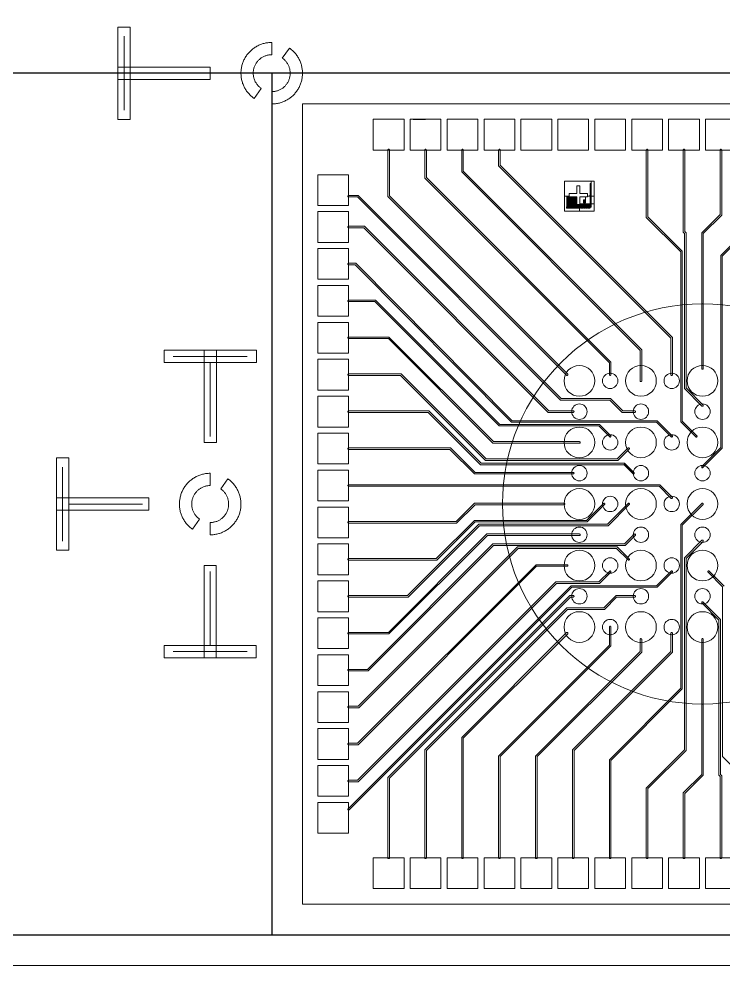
# Model space of a CAD drawing. Extents: x -17000 to 83000, y -71302 to 39000.
# Drawn here: x 3899 to 15344, y 10126 to 25873 of the extents above; entities that cross this region are included whole.
import ezdxf

# ---------------------------------------------------------------- set-up
doc = ezdxf.new("R2010")
doc.units = 0
doc.layers.get('0').update_dxf_attribs({"lineweight": 25, "true_color": 0xffffff})
for name, color, linetype, lineweight, true_color in [('Alighners', 3, 'Continuous', 5, 0x00ff00), ('Boundaries', 6, 'Continuous', 5, 0xff00ff), ('Central Electrodes', 5, 'Continuous', 5, 0x0000ff), ('Connectors', 4, 'Continuous', 5, 0x00ffff), ('Dicing', 1, 'Continuous', 25, 0xff0000)]:
    doc.layers.add(name, color=color, linetype=linetype, lineweight=lineweight, true_color=true_color)

# ---------------------------------------------------------------- blocks, each defined once
blk = doc.blocks.new('BIG_photolith_alignment1')
at = {"layer": 'Alighners'}
for points in [[(-225, -17.5), (-225, 225), (210, 225), (210, 190), (190, 190), (190, 185), (210, 185), (210, 180.5), (190, 180.5), (190, 175.5), (210, 175.5), (210, 171), (190, 171), (190, 166), (210, 166), (210, 161.5), (190, 161.5), (190, 156.5), (210, 156.5), (210, 152), (190, 152), (190, 147), (210, 147), (210, 142.5), (190, 142.5), (190, 137.5), (210, 137.5), (210, 133), (190, 133), (190, 128), (210, 128), (210, 123.5), (190, 123.5), (190, 118.5), (210, 118.5), (210, 114), (190, 114), (190, 109), (210, 109), (210, 104.5), (190, 104.5), (190, 99.5), (210, 99.5), (210, 95), (190, 95), (190, 90), (210, 90), (210, 85.5), (190, 85.5), (190, 80.5), (210, 80.5), (210, 76), (190, 76), (190, 71), (210, 71), (210, 66.5), (190, 66.5), (190, 61.5), (210, 61.5), (210, 57), (190, 57), (190, 52), (210, 52), (210, 47.5), (190, 47.5), (190, 42.5), (210, 42.5), (210, 38), (190, 38), (190, 33), (210, 33), (210, 28.5), (190, 28.5), (190, 23.5), (210, 23.5), (210, 19), (190, 19), (190, 14), (210, 14), (210, 9.5), (190, 9.5), (190, 4.5), (210, 4.5), (210, 0), (185, 0), (185, -5), (210, -5), (210, -9.5), (190, -9.5), (190, -14.5), (210, -14.5), (210, 225), (260, 225), (260, -17.5), (150, -17.5), (150, 25), (25, 25), (25, 150), (-25, 150), (-25, 25), (-150, 25), (-150, -17.5)], [(-225, -260), (-225, -17.5), (-185, -17.5), (-185, -190), (-190, -190), (-190, -210), (-185, -210), (-185, -17.5), (-175.5, -17.5), (-175.5, -190), (-180.5, -190), (-180.5, -210), (-175.5, -210), (-175.5, -17.5), (-166, -17.5), (-166, -190), (-171, -190), (-171, -210), (-166, -210), (-166, -17.5), (-156.5, -17.5), (-156.5, -190), (-161.5, -190), (-161.5, -210), (-156.5, -210), (-156.5, -17.5), (-150, -17.5), (-150, -25), (-147, -25), (-147, -190), (-152, -190), (-152, -210), (-147, -210), (-147, -25), (-137.5, -25), (-137.5, -190), (-142.5, -190), (-142.5, -210), (-137.5, -210), (-137.5, -25), (-128, -25), (-128, -190), (-133, -190), (-133, -210), (-128, -210), (-128, -25), (-118.5, -25), (-118.5, -190), (-123.5, -190), (-123.5, -210), (-118.5, -210), (-118.5, -25), (-109, -25), (-109, -190), (-114, -190), (-114, -210), (-109, -210), (-109, -25), (-99.5, -25), (-99.5, -190), (-104.5, -190), (-104.5, -210), (-99.5, -210), (-99.5, -25), (-90, -25), (-90, -190), (-95, -190), (-95, -210), (-90, -210), (-90, -25), (-80.5, -25), (-80.5, -190), (-85.5, -190), (-85.5, -210), (-80.5, -210), (-80.5, -25), (-71, -25), (-71, -190), (-76, -190), (-76, -210), (-71, -210), (-71, -25), (-61.5, -25), (-61.5, -190), (-66.5, -190), (-66.5, -210), (-61.5, -210), (-61.5, -25), (-52, -25), (-52, -190), (-57, -190), (-57, -210), (-52, -210), (-52, -25), (-42.5, -25), (-42.5, -190), (-47.5, -190), (-47.5, -210), (-42.5, -210), (-42.5, -25), (-33, -25), (-33, -190), (-38, -190), (-38, -210), (-33, -210), (-33, -25), (-25, -25), (-25, -150), (-23.5, -150), (-23.5, -190), (-28.5, -190), (-28.5, -210), (-23.5, -210), (-23.5, -150), (-14, -150), (-14, -190), (-19, -190), (-19, -210), (-14, -210), (-14, -150), (-4.5, -150), (-4.5, -190), (-9.5, -190), (-9.5, -210), (-4.5, -210), (-4.5, -150), (5, -150), (5, -185), (0, -185), (0, -210), (5, -210), (5, -150), (14.5, -150), (14.5, -190), (9.5, -190), (9.5, -210), (14.5, -210), (14.5, -150), (17.5, -150), (17.5, -260)], [(17.5, -260), (17.5, -150), (24, -150), (24, -190), (19, -190), (19, -210), (24, -210), (24, -150), (25, -150), (25, -138.75), (33.5, -138.75), (33.5, -190), (28.5, -190), (28.5, -210), (33.5, -210), (33.5, -138.75), (43, -138.75), (43, -190), (38, -190), (38, -210), (43, -210), (43, -138.75), (52.5, -138.75), (52.5, -190), (47.5, -190), (47.5, -210), (52.5, -210), (52.5, -138.75), (62, -138.75), (62, -190), (57, -190), (57, -210), (62, -210), (62, -138.75), (71.5, -138.75), (71.5, -190), (66.5, -190), (66.5, -210), (71.5, -210), (71.5, -138.75), (81, -138.75), (81, -190), (76, -190), (76, -210), (81, -210), (81, -138.75), (90.5, -138.75), (90.5, -190), (85.5, -190), (85.5, -210), (90.5, -210), (90.5, -138.75), (100, -138.75), (100, -190), (95, -190), (95, -210), (100, -210), (100, -138.75), (109.5, -138.75), (109.5, -190), (104.5, -190), (104.5, -210), (109.5, -210), (109.5, -138.75), (119, -138.75), (119, -190), (114, -190), (114, -210), (119, -210), (119, -138.75), (128.5, -138.75), (128.5, -190), (123.5, -190), (123.5, -210), (128.5, -210), (128.5, -138.75), (138, -138.75), (138, -190), (133, -190), (133, -210), (138, -210), (138, -138.75), (147.5, -138.75), (147.5, -190), (142.5, -190), (142.5, -210), (147.5, -210), (147.5, -138.75), (157, -138.75), (157, -190), (152, -190), (152, -210), (157, -210), (157, -138.75), (166.5, -138.75), (166.5, -190), (161.5, -190), (161.5, -210), (166.5, -210), (166.5, -138.75), (176, -138.75), (176, -190), (171, -190), (171, -210), (176, -210), (176, -138.75), (185.5, -138.75), (185.5, -190), (180.5, -190), (180.5, -210), (185.5, -210), (185.5, -138.75), (210, -138.75), (210, -142.5), (190, -142.5), (190, -147.5), (210, -147.5), (210, -152), (190, -152), (190, -157), (210, -157), (210, -161.5), (190, -161.5), (190, -166.5), (210, -166.5), (210, -171), (190, -171), (190, -176), (210, -176), (210, -180.5), (190, -180.5), (190, -185.5), (210, -185.5), (210, -190), (190, -190), (190, -210), (195, -210), (195, -195), (210, -195), (210, -138.75), (260, -138.75), (260, -260)], [(25, -138.75), (25, -25), (117.5, -25), (117.5, -77.5), (82.5, -77.5), (82.5, -122.5), (117.5, -122.5), (117.5, -25), (150, -25), (150, -17.5), (210, -17.5), (210, -19), (190, -19), (190, -24), (210, -24), (210, -28.5), (190, -28.5), (190, -33.5), (210, -33.5), (210, -38), (190, -38), (190, -43), (210, -43), (210, -47.5), (190, -47.5), (190, -52.5), (210, -52.5), (210, -57), (190, -57), (190, -62), (210, -62), (210, -66.5), (190, -66.5), (190, -71.5), (210, -71.5), (210, -76), (190, -76), (190, -81), (210, -81), (210, -85.5), (190, -85.5), (190, -90.5), (210, -90.5), (210, -95), (190, -95), (190, -100), (210, -100), (210, -104.5), (190, -104.5), (190, -109.5), (210, -109.5), (210, -114), (190, -114), (190, -119), (210, -119), (210, -123.5), (190, -123.5), (190, -128.5), (210, -128.5), (210, -133), (190, -133), (190, -138), (210, -138), (210, -17.5), (260, -17.5), (260, -138.75)], [(92.5, -117.5), (92.5, -110), (95, -112.5), (105, -112.5), (107.5, -110), (107.5, -90), (105, -87.5), (95, -87.5), (92.5, -90), (92.5, -117.5), (87.5, -112.5), (87.5, -87.5), (92.5, -82.5), (107.5, -82.5), (112.5, -87.5), (112.5, -112.5), (107.5, -117.5)]]:
    blk.add_lwpolyline(points, close=True, dxfattribs=at)
blk = doc.blocks.new('T_alignment')
at = {"layer": 'Alighners'}
for points in [[(-600, 700), (600, 700)], [(0, -600), (0, 600)]]:
    blk.add_lwpolyline(points, dxfattribs=at)
blk = doc.blocks.new('Half_moon_alignment1')
at = {"layer": 'Alighners'}
for points in [[(-286.79, -409.58), (-299.5, -400.5), (-311.75, -391), (-324, -381), (-335.75, -370.75), (-347, -360), (-358, -349), (-368.75, -337.5), (-379.25, -326), (-389.25, -314), (-398.75, -301.5), (-408, -289), (-417, -276), (-425.25, -263), (-433.25, -249.5), (-441, -236), (-448, -222), (-454.75, -208), (-461, -193.5), (-466.75, -179), (-472.25, -164.5), (-477.25, -149.5), (-481.5, -134.5), (-485.5, -119.5), (-489, -104.25), (-492, -89), (-494.5, -73.5), (-496.75, -58), (-498.25, -42.5), (-499.25, -27), (-500, -11.25), (-500, 4.25), (-499.75, 20), (-498.75, 35.5), (-497.5, 51), (-495.5, 66.5), (-493.25, 82), (-490.5, 97.5), (-487.25, 112.75), (-483.5, 127.75), (-479.25, 143), (-474.5, 157.75), (-469.25, 172.5), (-463.75, 187), (-457.75, 201.5), (-451, 215.75), (-444.25, 229.75), (-436.75, 243.5), (-429, 257), (-420.75, 270.25), (-412, 283.25), (-403, 296), (-393.5, 308.5), (-383.75, 320.5), (-373.5, 332.5), (-363, 344), (-352, 355), (-340.75, 366), (-329.25, 376.5), (-317.25, 386.5), (-305, 396.25), (-292.5, 405.5), (-279.75, 414.5), (-266.5, 423), (-253.25, 431.25), (-239.75, 438.75), (-225.75, 446), (-211.75, 453), (-197.5, 459.25), (-183, 465.25), (-168.5, 470.75), (-153.75, 475.75), (-138.75, 480.5), (-123.75, 484.5), (-108.5, 488), (-93.25, 491.25), (-77.75, 494), (-62.25, 496.25), (-46.75, 497.75), (-31.25, 499), (-15.5, 499.75), (0, 500), (0, 300), (-12, 299.75), (-24, 299), (-36, 297.75), (-48, 296.25), (-59.75, 294), (-71.5, 291.25), (-83.25, 288.25), (-94.75, 284.75), (-106.25, 280.75), (-117.25, 276.25), (-128.25, 271.25), (-139, 265.75), (-149.75, 260), (-160, 253.75), (-170, 247.25), (-179.75, 240.25), (-189.25, 232.75), (-198.5, 225), (-207.5, 216.75), (-216, 208.25), (-224.25, 199.5), (-232, 190.25), (-239.5, 180.75), (-246.5, 171), (-253.25, 161), (-259.5, 150.75), (-265.25, 140.25), (-270.75, 129.5), (-275.75, 118.5), (-280.25, 107.25), (-284.25, 96), (-288, 84.5), (-291, 72.75), (-293.75, 61), (-296, 49.25), (-297.75, 37.25), (-299, 25.25), (-299.75, 13.25), (-300, 1.25), (-299.75, -10.75), (-299.25, -22.75), (-298, -34.75), (-296.25, -46.75), (-294.25, -58.75), (-291.75, -70.5), (-288.5, -82), (-285, -93.5), (-281, -105), (-276.75, -116.25), (-271.75, -127.25), (-266.5, -138), (-260.75, -148.5), (-254.5, -159), (-248, -169), (-241, -178.75), (-233.5, -188.25), (-225.75, -197.5), (-217.75, -206.5), (-209.25, -215), (-200.5, -223.25), (-191.25, -231.25), (-181.75, -238.75), (-172.07, -245.75)], [(0, -500), (0, -300), (12, -299.75), (24, -299), (36, -297.75), (48, -296.25), (59.75, -294), (71.5, -291.25), (83.25, -288.25), (94.75, -284.75), (106.25, -280.75), (117.25, -276.25), (128.25, -271.25), (139, -265.75), (149.75, -260), (160, -253.75), (170, -247.25), (179.75, -240.25), (189.25, -232.75), (198.5, -225), (207.5, -216.75), (216, -208.25), (224.25, -199.5), (232, -190.25), (239.5, -180.75), (246.5, -171), (253.25, -161), (259.5, -150.75), (265.25, -140.25), (270.75, -129.5), (275.75, -118.5), (280.25, -107.25), (284.25, -96), (288, -84.5), (291, -72.75), (293.75, -61), (296, -49.25), (297.75, -37.25), (299, -25.25), (299.75, -13.25), (300, -1.25), (299.75, 10.75), (299.25, 22.75), (298, 34.75), (296.25, 46.75), (294.25, 58.75), (291.75, 70.5), (288.5, 82), (285, 93.5), (281, 105), (276.75, 116.25), (271.75, 127.25), (266.5, 138), (260.75, 148.5), (254.5, 159), (248, 169), (241, 178.75), (233.5, 188.25), (225.75, 197.5), (217.75, 206.5), (209.25, 215), (200.5, 223.25), (191.25, 231.25), (181.75, 238.75), (172.07, 245.75), (286.79, 409.58), (299.5, 400.5), (311.75, 391), (324, 381), (335.75, 370.75), (347, 360), (358, 349), (368.75, 337.5), (379.25, 326), (389.25, 314), (398.75, 301.5), (408, 289), (417, 276), (425.25, 263), (433.25, 249.5), (441, 236), (448, 222), (454.75, 208), (461, 193.5), (466.75, 179), (472.25, 164.5), (477.25, 149.5), (481.5, 134.5), (485.5, 119.5), (489, 104.25), (492, 89), (494.5, 73.5), (496.75, 58), (498.25, 42.5), (499.25, 27), (500, 11.25), (500, -4.25), (499.75, -20), (498.75, -35.5), (497.5, -51), (495.5, -66.5), (493.25, -82), (490.5, -97.5), (487.25, -112.75), (483.5, -127.75), (479.25, -143), (474.5, -157.75), (469.25, -172.5), (463.75, -187), (457.75, -201.5), (451, -215.75), (444.25, -229.75), (436.75, -243.5), (429, -257), (420.75, -270.25), (412, -283.25), (403, -296), (393.5, -308.5), (383.75, -320.5), (373.5, -332.5), (363, -344), (352, -355), (340.75, -366), (329.25, -376.5), (317.25, -386.5), (305, -396.25), (292.5, -405.5), (279.75, -414.5), (266.5, -423), (253.25, -431.25), (239.75, -438.75), (225.75, -446), (211.75, -453), (197.5, -459.25), (183, -465.25), (168.5, -470.75), (153.75, -475.75), (138.75, -480.5), (123.75, -484.5), (108.5, -488), (93.25, -491.25), (77.75, -494), (62.25, -496.25), (46.75, -497.75), (31.25, -499), (15.5, -499.75)]]:
    blk.add_lwpolyline(points, close=True, dxfattribs=at)

msp = doc.modelspace()

# ---------------------------------------------------------------- linework, layer by layer
at = {"layer": 'Alighners'}
for points in [[(5499.865, 24248.084), (5499.865, 25748.084), (5699.865, 25748.084), (5699.865, 25098.084), (6999.865, 25098.084), (6999.865, 24898.084), (5699.865, 24898.084), (5699.865, 24248.084)], [(6899.865, 18998.084), (6899.865, 20298.084), (6249.865, 20298.084), (6249.865, 20498.084), (7749.865, 20498.084), (7749.865, 20298.084), (7099.865, 20298.084), (7099.865, 18998.084)], [(4499.865, 17248.084), (4499.865, 18748.084), (4699.865, 18748.084), (4699.865, 18098.084), (5999.865, 18098.084), (5999.865, 17898.084), (4699.865, 17898.084), (4699.865, 17248.084)], [(6249.137, 15501.916), (6249.137, 15701.916), (6899.137, 15701.916), (6899.137, 17001.916), (7099.137, 17001.916), (7099.137, 15701.916), (7749.137, 15701.916), (7749.137, 15501.916)]]:
    msp.add_lwpolyline(points, close=True, dxfattribs=at)
for points in [[(5499.865, 25748.084), (5499.865, 24248.084)], [(5699.865, 25748.084), (5499.865, 25748.084)], [(5699.865, 24248.084), (5699.865, 25748.084)], [(5499.865, 25098.084), (5499.865, 24898.084)], [(6999.865, 25098.084), (5499.865, 25098.084)], [(6999.865, 24898.084), (6999.865, 25098.084)], [(5499.865, 24898.084), (6999.865, 24898.084)], [(5499.865, 24248.084), (5699.865, 24248.084)], [(10300.136, 24249.027), (10500.136, 24249.027)], [(8749.137, 22501.916), (8749.137, 22701.916)], [(7749.865, 20498.084), (6249.865, 20498.084)], [(6249.865, 20498.084), (6249.865, 20298.084)], [(7099.865, 20498.084), (6899.865, 20498.084)], [(6899.865, 20498.084), (6899.865, 18998.084)], [(7099.865, 18998.084), (7099.865, 20498.084)], [(7749.865, 20298.084), (7749.865, 20498.084)], [(6249.865, 20298.084), (7749.865, 20298.084)], [(6899.865, 18998.084), (7099.865, 18998.084)], [(4499.865, 18748.084), (4499.865, 17248.084)], [(4699.865, 18748.084), (4499.865, 18748.084)], [(4699.865, 17248.084), (4699.865, 18748.084)], [(4499.865, 18098.084), (4499.865, 17898.084)], [(5999.865, 18098.084), (4499.865, 18098.084)], [(5999.865, 17898.084), (5999.865, 18098.084)], [(4499.865, 17898.084), (5999.865, 17898.084)], [(4499.865, 17248.084), (4699.865, 17248.084)], [(6899.137, 17001.916), (6899.137, 15501.916)], [(7099.137, 17001.916), (6899.137, 17001.916)], [(7099.137, 15501.916), (7099.137, 17001.916)], [(7749.137, 15701.916), (6249.137, 15701.916)], [(6249.137, 15701.916), (6249.137, 15501.916)], [(7749.137, 15501.916), (7749.137, 15701.916)], [(6249.137, 15501.916), (7749.137, 15501.916)], [(6899.137, 15501.916), (7099.137, 15501.916)]]:
    msp.add_lwpolyline(points, dxfattribs=at)
at = {"layer": 'Boundaries'}
for points in [[(21500, 24500), (8500, 24500)], [(8500, 24500), (8500, 11500)], [(8500, 11500), (21500, 11500)], [(21500, 10500), (500, 10500)]]:
    msp.add_lwpolyline(points, dxfattribs=at)
for centre, radius in [((33000, -11000), 50000), ((33000, -11000), 47500), ((15000, 18000), 3250)]:
    msp.add_circle(centre, radius, dxfattribs=at)
at = {"layer": 'Central Electrodes'}
for points in [[(9650, 23750), (9650, 24250), (10150, 24250), (10150, 23750)], [(10250, 23750), (10250, 24250), (10750, 24250), (10750, 23750)], [(10850, 23750), (10850, 24250), (11350, 24250), (11350, 23750)], [(11450, 23750), (11450, 24250), (11950, 24250), (11950, 23750)], [(12050, 23750), (12050, 24250), (12550, 24250), (12550, 23750)], [(12650, 23750), (12650, 24250), (13150, 24250), (13150, 23750)], [(13250, 23750), (13250, 24250), (13750, 24250), (13750, 23750)], [(13850, 23750), (13850, 24250), (14350, 24250), (14350, 23750)], [(14450, 23750), (14450, 24250), (14950, 24250), (14950, 23750)], [(15050, 23750), (15050, 24250), (15550, 24250), (15550, 23750)], [(8750, 22850), (8750, 23350), (9250, 23350), (9250, 22850)], [(8750, 22250), (8750, 22750), (9250, 22750), (9250, 22250)], [(8750, 21650), (8750, 22150), (9250, 22150), (9250, 21650)], [(8750, 21050), (8750, 21550), (9250, 21550), (9250, 21050)], [(8750, 20450), (8750, 20950), (9250, 20950), (9250, 20450)], [(8750, 19850), (8750, 20350), (9250, 20350), (9250, 19850)], [(8750, 19250), (8750, 19750), (9250, 19750), (9250, 19250)], [(8750, 18650), (8750, 19150), (9250, 19150), (9250, 18650)], [(8750, 18050), (8750, 18550), (9250, 18550), (9250, 18050)], [(8750, 17450), (8750, 17950), (9250, 17950), (9250, 17450)], [(8750, 16850), (8750, 17350), (9250, 17350), (9250, 16850)], [(8750, 16250), (8750, 16750), (9250, 16750), (9250, 16250)], [(8750, 15650), (8750, 16150), (9250, 16150), (9250, 15650)], [(8750, 15050), (8750, 15550), (9250, 15550), (9250, 15050)], [(8750, 14450), (8750, 14950), (9250, 14950), (9250, 14450)], [(8750, 13850), (8750, 14350), (9250, 14350), (9250, 13850)], [(8750, 13250), (8750, 13750), (9250, 13750), (9250, 13250)], [(8750, 12650), (8750, 13150), (9250, 13150), (9250, 12650)], [(9650, 11750), (9650, 12250), (10150, 12250), (10150, 11750)], [(10250, 11750), (10250, 12250), (10750, 12250), (10750, 11750)], [(10850, 11750), (10850, 12250), (11350, 12250), (11350, 11750)], [(11450, 11750), (11450, 12250), (11950, 12250), (11950, 11750)], [(12050, 11750), (12050, 12250), (12550, 12250), (12550, 11750)], [(12650, 11750), (12650, 12250), (13150, 12250), (13150, 11750)], [(13250, 11750), (13250, 12250), (13750, 12250), (13750, 11750)], [(13850, 11750), (13850, 12250), (14350, 12250), (14350, 11750)], [(14450, 11750), (14450, 12250), (14950, 12250), (14950, 11750)], [(15050, 11750), (15050, 12250), (15550, 12250), (15550, 11750)]]:
    msp.add_lwpolyline(points, close=True, dxfattribs=at)
for centre, radius in [((13000, 20000), 250), ((14000, 20000), 250), ((15000, 20000), 250), ((13500, 20000), 125), ((14500, 20000), 125), ((13000, 19500), 125), ((14000, 19500), 125), ((15000, 19500), 125), ((13000, 19000), 250), ((14000, 19000), 250), ((15000, 19000), 250), ((13500, 19000), 125), ((14500, 19000), 125), ((13000, 18500), 125), ((14000, 18500), 125), ((15000, 18500), 125), ((13000, 18000), 250), ((13500, 18000), 125), ((14000, 18000), 250), ((14500, 18000), 125), ((15000, 18000), 250), ((13000, 17500), 125), ((14000, 17500), 125), ((15000, 17500), 125), ((13000, 17000), 250), ((14000, 17000), 250), ((15000, 17000), 250), ((13500, 17000), 125), ((14500, 17000), 125), ((13000, 16500), 125), ((14000, 16500), 125), ((15000, 16500), 125), ((13000, 16000), 250), ((14000, 16000), 250), ((15000, 16000), 250), ((13500, 16000), 125), ((14500, 16000), 125)]:
    msp.add_circle(centre, radius, dxfattribs=at)
at = {"layer": 'Connectors'}
for points in [[(12798.769, 20087.5), (12796.354, 20087.98), (12794.079, 20088.922), (12792.032, 20090.29), (9887.508, 22994.814), (9887.5, 23751.23), (9887.98, 23753.645), (9888.923, 23755.92), (9890.291, 23757.967), (9892.032, 23759.708), (9894.079, 23761.076), (9896.354, 23762.019), (9898.769, 23762.499), (9901.231, 23762.499), (9903.646, 23762.019), (9905.921, 23761.076), (9907.968, 23759.708), (9909.709, 23757.967), (9911.077, 23755.92), (9912.02, 23753.645), (9912.5, 23751.23), (9912.508, 23005.17), (12809.71, 20107.968), (12811.078, 20105.921), (12812.02, 20103.646), (12812.5, 20101.231), (12812.5, 20098.769), (12812.02, 20096.354), (12811.077, 20094.079), (12809.709, 20092.032), (12807.968, 20090.291), (12805.921, 20088.923), (12803.646, 20087.98), (12801.231, 20087.5)], [(13498.769, 20087.533), (13496.354, 20088.013), (13494.079, 20088.956), (13492.032, 20090.324), (13490.291, 20092.065), (13488.923, 20094.112), (13487.98, 20096.387), (13487.5, 20098.802), (13487.5, 20294.822), (10487.5, 23294.822), (10487.5, 23751.231), (10487.98, 23753.646), (10488.923, 23755.921), (10490.291, 23757.968), (10492.032, 23759.709), (10494.079, 23761.077), (10496.354, 23762.02), (10498.769, 23762.5), (10501.231, 23762.5), (10503.646, 23762.02), (10505.921, 23761.077), (10507.968, 23759.709), (10509.709, 23757.968), (10511.077, 23755.921), (10512.02, 23753.646), (10512.5, 23751.231), (10512.5, 23305.178), (13512.5, 20305.178), (13512.5, 20098.802), (13512.02, 20096.387), (13511.077, 20094.112), (13509.709, 20092.065), (13507.968, 20090.324), (13505.921, 20088.956), (13503.646, 20088.013), (13501.231, 20087.533)], [(13998.769, 19987.585), (13996.354, 19988.065), (13994.079, 19989.008), (13992.032, 19990.376), (13990.291, 19992.117), (13988.923, 19994.164), (13987.98, 19996.439), (13987.5, 19998.854), (13987.5, 20494.816), (11087.5, 23394.822), (11087.5, 23751.231), (11087.98, 23753.646), (11088.923, 23755.921), (11090.291, 23757.968), (11092.032, 23759.709), (11094.079, 23761.077), (11096.354, 23762.02), (11098.769, 23762.5), (11101.231, 23762.5), (11103.646, 23762.02), (11105.921, 23761.077), (11107.968, 23759.709), (11109.709, 23757.968), (11111.077, 23755.921), (11112.02, 23753.646), (11112.5, 23751.231), (11112.5, 23405.178), (14012.5, 20505.172), (14012.5, 19998.854), (14012.02, 19996.439), (14011.077, 19994.164), (14009.709, 19992.117), (14007.968, 19990.376), (14005.921, 19989.008), (14003.646, 19988.065), (14001.231, 19987.585)], [(14498.769, 20087.5), (14496.354, 20087.98), (14494.079, 20088.923), (14492.032, 20090.291), (14490.291, 20092.032), (14488.923, 20094.079), (14487.98, 20096.354), (14487.5, 20098.769), (14487.5, 20694.822), (11687.5, 23494.822), (11687.5, 23751.231), (11687.98, 23753.646), (11688.923, 23755.921), (11690.291, 23757.968), (11692.032, 23759.709), (11694.079, 23761.077), (11696.354, 23762.02), (11698.769, 23762.5), (11701.231, 23762.5), (11703.646, 23762.02), (11705.921, 23761.077), (11707.968, 23759.709), (11709.709, 23757.968), (11711.077, 23755.921), (11712.02, 23753.646), (11712.5, 23751.231), (11712.5, 23505.178), (14512.5, 20705.178), (14512.5, 20098.769), (14512.02, 20096.354), (14511.077, 20094.079), (14509.709, 20092.032), (14507.968, 20090.291), (14505.921, 20088.923), (14503.646, 20087.98), (14501.231, 20087.5)], [(14898.769, 19087.5), (14896.354, 19087.98), (14894.079, 19088.922), (14892.032, 19090.29), (14647.5, 19334.822), (14647.499, 22094.823), (14087.5, 22654.826), (14087.501, 23751.231), (14087.981, 23753.646), (14088.924, 23755.921), (14090.292, 23757.968), (14092.033, 23759.709), (14094.08, 23761.077), (14096.355, 23762.02), (14098.77, 23762.5), (14101.232, 23762.5), (14103.647, 23762.02), (14105.922, 23761.077), (14107.969, 23759.709), (14109.71, 23757.968), (14111.078, 23755.921), (14112.021, 23753.646), (14112.501, 23751.231), (14112.5, 22665.182), (14672.499, 22105.179), (14672.5, 19345.178), (14909.71, 19107.968), (14911.078, 19105.921), (14912.02, 19103.646), (14912.5, 19101.231), (14912.5, 19098.769), (14912.02, 19096.354), (14911.077, 19094.079), (14909.709, 19092.032), (14907.968, 19090.291), (14905.921, 19088.923), (14903.646, 19087.98), (14901.231, 19087.5)], [(14998.769, 19587.5), (14996.354, 19587.98), (14994.079, 19588.922), (14992.032, 19590.29), (14707.5, 19874.822), (14707.5, 22394.822), (14687.5, 22414.822), (14687.5, 23751.231), (14687.98, 23753.646), (14688.923, 23755.921), (14690.291, 23757.968), (14692.032, 23759.709), (14694.079, 23761.077), (14696.354, 23762.02), (14698.769, 23762.5), (14701.231, 23762.5), (14703.646, 23762.02), (14705.921, 23761.077), (14707.968, 23759.709), (14709.709, 23757.968), (14711.077, 23755.921), (14712.02, 23753.646), (14712.5, 23751.231), (14712.5, 22425.178), (14732.5, 22405.178), (14732.5, 19885.178), (15009.71, 19607.968), (15011.078, 19605.921), (15012.02, 19603.646), (15012.5, 19601.231), (15012.5, 19598.769), (15012.02, 19596.354), (15011.077, 19594.079), (15009.709, 19592.032), (15007.968, 19590.291), (15005.921, 19588.923), (15003.646, 19587.98), (15001.231, 19587.5)], [(14998.769, 20187.5), (14996.354, 20187.98), (14994.079, 20188.923), (14992.032, 20190.291), (14990.291, 20192.032), (14988.923, 20194.079), (14987.98, 20196.354), (14987.5, 20198.769), (14987.5, 22405.178), (15287.5, 22705.178), (15287.5, 23751.231), (15287.98, 23753.646), (15288.923, 23755.921), (15290.291, 23757.968), (15292.032, 23759.709), (15294.079, 23761.077), (15296.354, 23762.02), (15298.769, 23762.5), (15301.231, 23762.5), (15303.646, 23762.02), (15305.921, 23761.077), (15307.968, 23759.709), (15309.709, 23757.968), (15311.077, 23755.921), (15312.02, 23753.646), (15312.5, 23751.231), (15312.5, 22694.822), (15012.5, 22394.822), (15012.5, 20198.769), (15012.02, 20196.354), (15011.077, 20194.079), (15009.709, 20192.032), (15007.968, 20190.291), (15005.921, 20188.923), (15003.646, 20187.98), (15001.231, 20187.5)], [(13694.822, 19487.5), (13494.822, 19687.5), (12694.822, 19687.5), (9394.822, 22987.5), (9248.769, 22987.5), (9246.354, 22987.98), (9244.079, 22988.923), (9242.032, 22990.291), (9240.291, 22992.032), (9238.923, 22994.079), (9237.98, 22996.354), (9237.5, 22998.769), (9237.5, 23001.231), (9237.98, 23003.646), (9238.923, 23005.921), (9240.291, 23007.968), (9242.032, 23009.709), (9244.079, 23011.077), (9246.354, 23012.02), (9248.769, 23012.5), (9405.178, 23012.5), (12705.178, 19712.5), (13505.178, 19712.5), (13705.178, 19512.5), (13901.231, 19512.5), (13903.646, 19512.02), (13905.921, 19511.077), (13907.968, 19509.709), (13909.709, 19507.968), (13911.077, 19505.921), (13912.02, 19503.646), (13912.5, 19501.231), (13912.5, 19498.769), (13912.02, 19496.354), (13911.077, 19494.079), (13909.709, 19492.032), (13907.968, 19490.291), (13905.921, 19488.923), (13903.646, 19487.98), (13901.231, 19487.5)], [(12494.822, 19487.5), (9494.822, 22487.5), (9248.769, 22487.5), (9246.354, 22487.98), (9244.079, 22488.923), (9242.032, 22490.291), (9240.291, 22492.032), (9238.923, 22494.079), (9237.98, 22496.354), (9237.5, 22498.769), (9237.5, 22501.231), (9237.98, 22503.646), (9238.923, 22505.921), (9240.291, 22507.968), (9242.032, 22509.709), (9244.079, 22511.077), (9246.354, 22512.02), (9248.769, 22512.5), (9505.178, 22512.5), (12505.178, 19512.5), (12901.231, 19512.5), (12903.646, 19512.02), (12905.921, 19511.077), (12907.968, 19509.709), (12909.709, 19507.968), (12911.077, 19505.921), (12912.02, 19503.646), (12912.5, 19501.231), (12912.5, 19498.769), (12912.02, 19496.354), (12911.077, 19494.079), (12909.709, 19492.032), (12907.968, 19490.291), (12905.921, 19488.923), (12903.646, 19487.98), (12901.231, 19487.5)], [(14498.769, 19087.5), (14496.354, 19087.98), (14494.079, 19088.922), (14492.032, 19090.29), (14254.822, 19327.5), (11894.794, 19327.5), (9354.794, 21887.5), (9248.769, 21887.5), (9246.354, 21887.98), (9244.079, 21888.923), (9242.032, 21890.291), (9240.291, 21892.032), (9238.923, 21894.079), (9237.98, 21896.354), (9237.5, 21898.769), (9237.5, 21901.231), (9237.98, 21903.646), (9238.923, 21905.921), (9240.291, 21907.968), (9242.032, 21909.709), (9244.079, 21911.077), (9246.354, 21912.02), (9248.769, 21912.5), (9365.206, 21912.5), (11905.206, 19352.5), (14265.178, 19352.5), (14509.71, 19107.968), (14511.078, 19105.921), (14512.02, 19103.646), (14512.5, 19101.231), (14512.5, 19098.769), (14512.02, 19096.354), (14511.077, 19094.079), (14509.709, 19092.032), (14507.968, 19090.291), (14505.921, 19088.923), (14503.646, 19087.98), (14501.231, 19087.5)], [(13498.769, 19087.5), (13496.354, 19087.98), (13494.079, 19088.922), (13492.032, 19090.29), (13314.822, 19267.5), (11694.822, 19267.5), (9674.822, 21287.5), (9248.769, 21287.5), (9246.354, 21287.98), (9244.079, 21288.923), (9242.032, 21290.291), (9240.291, 21292.032), (9238.923, 21294.079), (9237.98, 21296.354), (9237.5, 21298.769), (9237.5, 21301.231), (9237.98, 21303.646), (9238.923, 21305.921), (9240.291, 21307.968), (9242.032, 21309.709), (9244.079, 21311.077), (9246.354, 21312.02), (9248.769, 21312.5), (9685.178, 21312.5), (11705.178, 19292.5), (13325.178, 19292.5), (13509.71, 19107.968), (13511.078, 19105.921), (13512.02, 19103.646), (13512.5, 19101.231), (13512.5, 19098.769), (13512.02, 19096.354), (13511.077, 19094.079), (13509.709, 19092.032), (13507.968, 19090.291), (13505.921, 19088.923), (13503.646, 19087.98), (13501.231, 19087.5)], [(11594.822, 18987.5), (9894.822, 20687.5), (9248.769, 20687.5), (9246.354, 20687.98), (9244.079, 20688.923), (9242.032, 20690.291), (9240.291, 20692.032), (9238.923, 20694.079), (9237.98, 20696.354), (9237.5, 20698.769), (9237.5, 20701.231), (9237.98, 20703.646), (9238.923, 20705.921), (9240.291, 20707.968), (9242.032, 20709.709), (9244.079, 20711.077), (9246.354, 20712.02), (9248.769, 20712.5), (9905.178, 20712.5), (11605.178, 19012.5), (13001.231, 19012.5), (13003.646, 19012.02), (13005.921, 19011.077), (13007.968, 19009.709), (13009.709, 19007.968), (13011.077, 19005.921), (13012.02, 19003.646), (13012.5, 19001.231), (13012.5, 18998.769), (13012.02, 18996.354), (13011.077, 18994.079), (13009.709, 18992.032), (13007.968, 18990.291), (13005.921, 18988.923), (13003.646, 18987.98), (13001.231, 18987.5)], [(11474.822, 18707.5), (10094.822, 20087.5), (9248.769, 20087.5), (9246.354, 20087.98), (9244.079, 20088.923), (9242.032, 20090.291), (9240.291, 20092.032), (9238.923, 20094.079), (9237.98, 20096.354), (9237.5, 20098.769), (9237.5, 20101.231), (9237.98, 20103.646), (9238.923, 20105.921), (9240.291, 20107.968), (9242.032, 20109.709), (9244.079, 20111.077), (9246.354, 20112.02), (9248.769, 20112.5), (10105.178, 20112.5), (11485.178, 18732.5), (13614.822, 18732.5), (13792.032, 18909.71), (13794.079, 18911.078), (13796.354, 18912.02), (13798.769, 18912.5), (13801.231, 18912.5), (13803.646, 18912.02), (13805.921, 18911.077), (13807.968, 18909.709), (13809.709, 18907.968), (13811.077, 18905.921), (13812.02, 18903.646), (13812.5, 18901.231), (13812.5, 18898.769), (13812.02, 18896.354), (13811.078, 18894.079), (13809.71, 18892.032), (13625.178, 18707.5)], [(13878.769, 18487.5), (13876.354, 18487.98), (13874.079, 18488.922), (13872.032, 18490.29), (13724.822, 18637.5), (11394.822, 18637.5), (10544.822, 19487.5), (9248.769, 19487.5), (9246.354, 19487.98), (9244.079, 19488.923), (9242.032, 19490.291), (9240.291, 19492.032), (9238.923, 19494.079), (9237.98, 19496.354), (9237.5, 19498.769), (9237.5, 19501.231), (9237.98, 19503.646), (9238.923, 19505.921), (9240.291, 19507.968), (9242.032, 19509.709), (9244.079, 19511.077), (9246.354, 19512.02), (9248.769, 19512.5), (10555.178, 19512.5), (11405.178, 18662.5), (13735.178, 18662.5), (13889.71, 18507.968), (13891.078, 18505.921), (13892.02, 18503.646), (13892.5, 18501.231), (13892.5, 18498.769), (13892.02, 18496.354), (13891.077, 18494.079), (13889.709, 18492.032), (13887.968, 18490.291), (13885.921, 18488.923), (13883.646, 18487.98), (13881.231, 18487.5)], [(11294.822, 18487.5), (10894.822, 18887.5), (9248.769, 18887.5), (9246.354, 18887.98), (9244.079, 18888.923), (9242.032, 18890.291), (9240.291, 18892.032), (9238.923, 18894.079), (9237.98, 18896.354), (9237.5, 18898.769), (9237.5, 18901.231), (9237.98, 18903.646), (9238.923, 18905.921), (9240.291, 18907.968), (9242.032, 18909.709), (9244.079, 18911.077), (9246.354, 18912.02), (9248.769, 18912.5), (10905.178, 18912.5), (11305.178, 18512.5), (12901.231, 18512.5), (12903.646, 18512.02), (12905.921, 18511.077), (12907.968, 18509.709), (12909.709, 18507.968), (12911.077, 18505.921), (12912.02, 18503.646), (12912.5, 18501.231), (12912.5, 18498.769), (12912.02, 18496.354), (12911.077, 18494.079), (12909.709, 18492.032), (12907.968, 18490.291), (12905.921, 18488.923), (12903.646, 18487.98), (12901.231, 18487.5)], [(14498.769, 18087.5), (14496.354, 18087.98), (14494.079, 18088.922), (14492.032, 18090.29), (14294.822, 18287.5), (9248.769, 18287.5), (9246.354, 18287.98), (9244.079, 18288.923), (9242.032, 18290.291), (9240.291, 18292.032), (9238.923, 18294.079), (9237.98, 18296.354), (9237.5, 18298.769), (9237.5, 18301.231), (9237.98, 18303.646), (9238.923, 18305.921), (9240.291, 18307.968), (9242.032, 18309.709), (9244.079, 18311.077), (9246.354, 18312.02), (9248.769, 18312.5), (14305.178, 18312.5), (14509.71, 18107.968), (14511.078, 18105.921), (14512.02, 18103.646), (14512.5, 18101.231), (14512.5, 18098.769), (14512.02, 18096.354), (14511.077, 18094.079), (14509.709, 18092.032), (14507.968, 18090.291), (14505.921, 18088.923), (14503.646, 18087.98), (14501.231, 18087.5)], [(9248.769, 17687.5), (9246.354, 17687.98), (9244.079, 17688.923), (9242.032, 17690.291), (9240.291, 17692.032), (9238.923, 17694.079), (9237.98, 17696.354), (9237.5, 17698.769), (9237.5, 17701.231), (9237.98, 17703.646), (9238.923, 17705.921), (9240.291, 17707.968), (9242.032, 17709.709), (9244.079, 17711.077), (9246.354, 17712.02), (9248.769, 17712.5), (10994.822, 17712.5), (11294.822, 18012.5), (12751.231, 18012.5), (12753.646, 18012.02), (12755.921, 18011.077), (12757.968, 18009.709), (12759.709, 18007.968), (12761.077, 18005.921), (12762.02, 18003.646), (12762.5, 18001.231), (12762.5, 17998.769), (12762.02, 17996.354), (12761.077, 17994.079), (12759.709, 17992.032), (12757.968, 17990.291), (12755.921, 17988.923), (12753.646, 17987.98), (12751.231, 17987.5), (11305.178, 17987.5), (11005.178, 17687.5)], [(9248.769, 17087.5), (9246.354, 17087.98), (9244.079, 17088.923), (9242.032, 17090.291), (9240.291, 17092.032), (9238.923, 17094.079), (9237.98, 17096.354), (9237.5, 17098.769), (9237.5, 17101.231), (9237.98, 17103.646), (9238.923, 17105.921), (9240.291, 17107.968), (9242.032, 17109.709), (9244.079, 17111.077), (9246.354, 17112.02), (9248.769, 17112.5), (10674.822, 17112.5), (11294.822, 17732.5), (13114.822, 17732.5), (13392.032, 18009.71), (13394.079, 18011.078), (13396.354, 18012.02), (13398.769, 18012.5), (13401.231, 18012.5), (13403.646, 18012.02), (13405.921, 18011.077), (13407.968, 18009.709), (13409.709, 18007.968), (13411.077, 18005.921), (13412.02, 18003.646), (13412.5, 18001.231), (13412.5, 17998.769), (13412.02, 17996.354), (13411.078, 17994.079), (13409.71, 17992.032), (13125.178, 17707.5), (11305.178, 17707.5), (10685.178, 17087.5)], [(9248.769, 16487.5), (9246.354, 16487.98), (9244.079, 16488.923), (9242.032, 16490.291), (9240.291, 16492.032), (9238.923, 16494.079), (9237.98, 16496.354), (9237.5, 16498.769), (9237.5, 16501.231), (9237.98, 16503.646), (9238.923, 16505.921), (9240.291, 16507.968), (9242.032, 16509.709), (9244.079, 16511.077), (9246.354, 16512.02), (9248.769, 16512.5), (10204.822, 16512.5), (11364.822, 17672.5), (13454.822, 17672.5), (13792.032, 18009.71), (13794.079, 18011.078), (13796.354, 18012.02), (13798.769, 18012.5), (13801.231, 18012.5), (13803.646, 18012.02), (13805.921, 18011.077), (13807.968, 18009.709), (13809.709, 18007.968), (13811.077, 18005.921), (13812.02, 18003.646), (13812.5, 18001.231), (13812.5, 17998.769), (13812.02, 17996.354), (13811.078, 17994.079), (13809.71, 17992.032), (13465.178, 17647.5), (11375.178, 17647.5), (10215.178, 16487.5)], [(13498.769, 12237.5), (13496.354, 12237.98), (13494.079, 12238.923), (13492.032, 12240.291), (13490.291, 12242.032), (13488.923, 12244.079), (13487.98, 12246.354), (13487.5, 12248.769), (13487.5, 13845.178), (14647.5, 15005.178), (14647.5, 17665.178), (14992.032, 18009.71), (14994.079, 18011.078), (14996.354, 18012.02), (14998.769, 18012.5), (15001.231, 18012.5), (15003.646, 18012.02), (15005.921, 18011.077), (15007.968, 18009.709), (15009.709, 18007.968), (15011.077, 18005.921), (15012.02, 18003.646), (15012.5, 18001.231), (15012.5, 17998.769), (15012.02, 17996.354), (15011.078, 17994.079), (15009.71, 17992.032), (14672.5, 17654.822), (14672.5, 14994.822), (13512.5, 13834.822), (13512.5, 12248.769), (13512.02, 12246.354), (13511.077, 12244.079), (13509.709, 12242.032), (13507.968, 12240.291), (13505.921, 12238.923), (13503.646, 12237.98), (13501.231, 12237.5)], [(9248.769, 15287.5), (9246.354, 15287.98), (9244.079, 15288.923), (9242.032, 15290.291), (9240.291, 15292.032), (9238.923, 15294.079), (9237.98, 15296.354), (9237.5, 15298.769), (9237.5, 15301.231), (9237.98, 15303.646), (9238.923, 15305.921), (9240.291, 15307.968), (9242.032, 15309.709), (9244.079, 15311.077), (9246.354, 15312.02), (9248.769, 15312.5), (9554.822, 15312.5), (11594.822, 17352.5), (13734.822, 17352.5), (13892.032, 17509.71), (13894.079, 17511.078), (13896.354, 17512.02), (13898.769, 17512.5), (13901.231, 17512.5), (13903.646, 17512.02), (13905.921, 17511.077), (13907.968, 17509.709), (13909.709, 17507.968), (13911.077, 17505.921), (13912.02, 17503.646), (13912.5, 17501.231), (13912.5, 17498.769), (13912.02, 17496.354), (13911.078, 17494.079), (13909.71, 17492.032), (13745.178, 17327.5), (11605.178, 17327.5), (9565.178, 15287.5)], [(9248.769, 15887.5), (9246.354, 15887.98), (9244.079, 15888.923), (9242.032, 15890.291), (9240.291, 15892.032), (9238.923, 15894.079), (9237.98, 15896.354), (9237.5, 15898.769), (9237.5, 15901.231), (9237.98, 15903.646), (9238.923, 15905.921), (9240.291, 15907.968), (9242.032, 15909.709), (9244.079, 15911.077), (9246.354, 15912.02), (9248.769, 15912.5), (9894.822, 15912.5), (11494.822, 17512.5), (13001.231, 17512.5), (13003.646, 17512.02), (13005.921, 17511.077), (13007.968, 17509.709), (13009.709, 17507.968), (13011.077, 17505.921), (13012.02, 17503.646), (13012.5, 17501.231), (13012.5, 17498.769), (13012.02, 17496.354), (13011.077, 17494.079), (13009.709, 17492.032), (13007.968, 17490.291), (13005.921, 17488.923), (13003.646, 17487.98), (13001.231, 17487.5), (11505.178, 17487.5), (9905.178, 15887.5)], [(14098.769, 12237.5), (14096.354, 12237.98), (14094.079, 12238.923), (14092.032, 12240.291), (14090.291, 12242.032), (14088.923, 12244.079), (14087.98, 12246.354), (14087.5, 12248.769), (14087.5, 13385.178), (14707.5, 14005.178), (14707.5, 17125.178), (14992.032, 17409.71), (14994.079, 17411.078), (14996.354, 17412.02), (14998.769, 17412.5), (15001.231, 17412.5), (15003.646, 17412.02), (15005.921, 17411.077), (15007.968, 17409.709), (15009.709, 17407.968), (15011.077, 17405.921), (15012.02, 17403.646), (15012.5, 17401.231), (15012.5, 17398.769), (15012.02, 17396.354), (15011.078, 17394.079), (15009.71, 17392.032), (14732.5, 17114.822), (14732.5, 13994.822), (14112.5, 13374.822), (14112.5, 12248.769), (14112.02, 12246.354), (14111.077, 12244.079), (14109.709, 12242.032), (14107.968, 12240.291), (14105.921, 12238.923), (14103.646, 12237.98), (14101.231, 12237.5)], [(9248.769, 14687.5), (9246.354, 14687.98), (9244.079, 14688.923), (9242.032, 14690.291), (9240.291, 14692.032), (9238.923, 14694.079), (9237.98, 14696.354), (9237.5, 14698.769), (9237.5, 14701.231), (9237.98, 14703.646), (9238.923, 14705.921), (9240.291, 14707.968), (9242.032, 14709.709), (9244.079, 14711.077), (9246.354, 14712.02), (9248.769, 14712.5), (9404.822, 14712.5), (11994.822, 17302.5), (13615.178, 17302.5), (13809.71, 17107.968), (13811.078, 17105.921), (13812.02, 17103.646), (13812.5, 17101.231), (13812.5, 17098.769), (13812.02, 17096.354), (13811.077, 17094.079), (13809.709, 17092.032), (13807.968, 17090.291), (13805.921, 17088.923), (13803.646, 17087.98), (13801.231, 17087.5), (13798.769, 17087.5), (13796.354, 17087.98), (13794.079, 17088.922), (13792.032, 17090.29), (13604.822, 17277.5), (12005.178, 17277.5), (9415.178, 14687.5)], [(9248.769, 14087.5), (9246.354, 14087.98), (9244.079, 14088.923), (9242.032, 14090.291), (9240.291, 14092.032), (9238.923, 14094.079), (9237.98, 14096.354), (9237.5, 14098.769), (9237.5, 14101.231), (9237.98, 14103.646), (9238.923, 14105.921), (9240.291, 14107.968), (9242.032, 14109.709), (9244.079, 14111.077), (9246.354, 14112.02), (9248.769, 14112.5), (9394.822, 14112.5), (12294.822, 17012.5), (12801.231, 17012.5), (12803.646, 17012.02), (12805.921, 17011.077), (12807.968, 17009.709), (12809.709, 17007.968), (12811.077, 17005.921), (12812.02, 17003.646), (12812.5, 17001.231), (12812.5, 16998.769), (12812.02, 16996.354), (12811.077, 16994.079), (12809.709, 16992.032), (12807.968, 16990.291), (12805.921, 16988.923), (12803.646, 16987.98), (12801.231, 16987.5), (12305.178, 16987.5), (9405.178, 14087.5)], [(9248.769, 13027.5), (9246.354, 13027.98), (9244.079, 13028.923), (9242.032, 13030.291), (9240.291, 13032.032), (9238.923, 13034.079), (9237.98, 13036.354), (9237.5, 13038.769), (9237.5, 13041.231), (9237.98, 13043.646), (9238.922, 13045.921), (9240.29, 13047.968), (12864.822, 16672.5), (14254.822, 16672.5), (14492.032, 16909.71), (14494.079, 16911.078), (14496.354, 16912.02), (14498.769, 16912.5), (14501.231, 16912.5), (14503.646, 16912.02), (14505.921, 16911.077), (14507.968, 16909.709), (14509.709, 16907.968), (14511.077, 16905.921), (14512.02, 16903.646), (14512.5, 16901.231), (14512.5, 16898.769), (14512.02, 16896.354), (14511.078, 16894.079), (14509.71, 16892.032), (14265.178, 16647.5), (12875.178, 16647.5), (9257.968, 13030.29), (9255.921, 13028.922), (9253.646, 13027.98), (9251.231, 13027.5)], [(9248.769, 13487.5), (9246.354, 13487.98), (9244.079, 13488.923), (9242.032, 13490.291), (9240.291, 13492.032), (9238.923, 13494.079), (9237.98, 13496.354), (9237.5, 13498.769), (9237.5, 13501.231), (9237.98, 13503.646), (9238.923, 13505.921), (9240.291, 13507.968), (9242.032, 13509.709), (9244.079, 13511.077), (9246.354, 13512.02), (9248.769, 13512.5), (9394.822, 13512.5), (12614.822, 16732.5), (13314.822, 16732.5), (13492.032, 16909.71), (13494.079, 16911.078), (13496.354, 16912.02), (13498.769, 16912.5), (13501.231, 16912.5), (13503.646, 16912.02), (13505.921, 16911.077), (13507.968, 16909.709), (13509.709, 16907.968), (13511.077, 16905.921), (13512.02, 16903.646), (13512.5, 16901.231), (13512.5, 16898.769), (13512.02, 16896.354), (13511.078, 16894.079), (13509.71, 16892.032), (13325.178, 16707.5), (12625.178, 16707.5), (9405.178, 13487.5)], [(9898.769, 12237.5), (9896.354, 12237.98), (9894.079, 12238.923), (9892.032, 12240.291), (9890.291, 12242.032), (9888.923, 12244.079), (9887.98, 12246.354), (9887.5, 12248.769), (9887.5, 13555.178), (12844.822, 16512.5), (12901.231, 16512.5), (12903.646, 16512.02), (12905.921, 16511.077), (12907.968, 16509.709), (12909.709, 16507.968), (12911.077, 16505.921), (12912.02, 16503.646), (12912.5, 16501.231), (12912.5, 16498.769), (12912.02, 16496.354), (12911.077, 16494.079), (12909.709, 16492.032), (12907.968, 16490.291), (12905.921, 16488.923), (12903.646, 16487.98), (12901.231, 16487.5), (12855.178, 16487.5), (9912.5, 13544.822), (9912.5, 12248.769), (9912.02, 12246.354), (9911.077, 12244.079), (9909.709, 12242.032), (9907.968, 12240.291), (9905.921, 12238.923), (9903.646, 12237.98), (9901.231, 12237.5)], [(10498.769, 12237.5), (10496.354, 12237.98), (10494.079, 12238.923), (10492.032, 12240.291), (10490.291, 12242.032), (10488.923, 12244.079), (10487.98, 12246.354), (10487.5, 12248.769), (10487.5, 14005.178), (12794.822, 16312.5), (13394.822, 16312.5), (13594.822, 16512.5), (13901.231, 16512.5), (13903.646, 16512.02), (13905.921, 16511.077), (13907.968, 16509.709), (13909.709, 16507.968), (13911.077, 16505.921), (13912.02, 16503.646), (13912.5, 16501.231), (13912.5, 16498.769), (13912.02, 16496.354), (13911.077, 16494.079), (13909.709, 16492.032), (13907.968, 16490.291), (13905.921, 16488.923), (13903.646, 16487.98), (13901.231, 16487.5), (13605.178, 16487.5), (13405.178, 16287.5), (12805.178, 16287.5), (10512.5, 13994.822), (10512.5, 12248.769), (10512.02, 12246.354), (10511.077, 12244.079), (10509.709, 12242.032), (10507.968, 12240.291), (10505.921, 12238.923), (10503.646, 12237.98), (10501.231, 12237.5)], [(15298.769, 12237.5), (15296.354, 12237.98), (15294.079, 12238.923), (15292.032, 12240.291), (15290.291, 12242.032), (15288.923, 12244.079), (15287.98, 12246.354), (15287.5, 12248.769), (15287.5, 13574.822), (15267.5, 13594.822), (15267.5, 16114.822), (14990.29, 16392.032), (14988.922, 16394.079), (14987.98, 16396.354), (14987.5, 16398.769), (14987.5, 16401.231), (14987.98, 16403.646), (14988.923, 16405.921), (14990.291, 16407.968), (14992.032, 16409.709), (14994.079, 16411.077), (14996.354, 16412.02), (14998.769, 16412.5), (15001.231, 16412.5), (15003.646, 16412.02), (15005.921, 16411.078), (15007.968, 16409.71), (15292.5, 16125.178), (15292.5, 13605.178), (15312.5, 13585.178), (15312.5, 12248.769), (15312.02, 12246.354), (15311.077, 12244.079), (15309.709, 12242.032), (15307.968, 12240.291), (15305.921, 12238.923), (15303.646, 12237.98), (15301.231, 12237.5)], [(11098.769, 12237.5), (11096.354, 12237.98), (11094.079, 12238.923), (11092.032, 12240.291), (11090.291, 12242.032), (11088.923, 12244.079), (11087.98, 12246.354), (11087.5, 12248.769), (11087.5, 14205.178), (12792.032, 15909.71), (12794.079, 15911.078), (12796.354, 15912.02), (12798.769, 15912.5), (12801.231, 15912.5), (12803.646, 15912.02), (12805.921, 15911.077), (12807.968, 15909.709), (12809.709, 15907.968), (12811.077, 15905.921), (12812.02, 15903.646), (12812.5, 15901.231), (12812.5, 15898.769), (12812.02, 15896.354), (12811.078, 15894.079), (12809.71, 15892.032), (11112.5, 14194.822), (11112.5, 12248.769), (11112.02, 12246.354), (11111.077, 12244.079), (11109.709, 12242.032), (11107.968, 12240.291), (11105.921, 12238.923), (11103.646, 12237.98), (11101.231, 12237.5)], [(11698.769, 12237.5), (11696.354, 12237.98), (11694.079, 12238.923), (11692.032, 12240.291), (11690.291, 12242.032), (11688.923, 12244.079), (11687.98, 12246.354), (11687.5, 12248.769), (11687.5, 13905.178), (13487.5, 15705.178), (13487.5, 16001.231), (13487.98, 16003.646), (13488.923, 16005.921), (13490.291, 16007.968), (13492.032, 16009.709), (13494.079, 16011.077), (13496.354, 16012.02), (13498.769, 16012.5), (13501.231, 16012.5), (13503.646, 16012.02), (13505.921, 16011.077), (13507.968, 16009.709), (13509.709, 16007.968), (13511.077, 16005.921), (13512.02, 16003.646), (13512.5, 16001.231), (13512.5, 15694.822), (11712.5, 13894.822), (11712.5, 12248.769), (11712.02, 12246.354), (11711.077, 12244.079), (11709.709, 12242.032), (11707.968, 12240.291), (11705.921, 12238.923), (11703.646, 12237.98), (11701.231, 12237.5)], [(12898.769, 12237.5), (12896.354, 12237.98), (12894.079, 12238.923), (12892.032, 12240.291), (12890.291, 12242.032), (12888.923, 12244.079), (12887.98, 12246.354), (12887.5, 12248.769), (12887.5, 14005.178), (14487.5, 15605.178), (14487.5, 15901.231), (14487.98, 15903.646), (14488.923, 15905.921), (14490.291, 15907.968), (14492.032, 15909.709), (14494.079, 15911.077), (14496.354, 15912.02), (14498.769, 15912.5), (14501.231, 15912.5), (14503.646, 15912.02), (14505.921, 15911.077), (14507.968, 15909.709), (14509.709, 15907.968), (14511.077, 15905.921), (14512.02, 15903.646), (14512.5, 15901.231), (14512.5, 15594.822), (12912.5, 13994.822), (12912.5, 12248.769), (12912.02, 12246.354), (12911.077, 12244.079), (12909.709, 12242.032), (12907.968, 12240.291), (12905.921, 12238.923), (12903.646, 12237.98), (12901.231, 12237.5)], [(12298.769, 12237.5), (12296.354, 12237.98), (12294.079, 12238.923), (12292.032, 12240.291), (12290.291, 12242.032), (12288.923, 12244.079), (12287.98, 12246.354), (12287.5, 12248.769), (12287.5, 13905.178), (13987.5, 15605.178), (13987.5, 15801.231), (13987.98, 15803.646), (13988.923, 15805.921), (13990.291, 15807.968), (13992.032, 15809.709), (13994.079, 15811.077), (13996.354, 15812.02), (13998.769, 15812.5), (14001.231, 15812.5), (14003.646, 15812.02), (14005.921, 15811.077), (14007.968, 15809.709), (14009.709, 15807.968), (14011.077, 15805.921), (14012.02, 15803.646), (14012.5, 15801.231), (14012.5, 15594.822), (12312.5, 13894.822), (12312.5, 12248.769), (12312.02, 12246.354), (12311.077, 12244.079), (12309.709, 12242.032), (12307.968, 12240.291), (12305.921, 12238.923), (12303.646, 12237.98), (12301.231, 12237.5)], [(14698.769, 12237.5), (14696.354, 12237.98), (14694.079, 12238.923), (14692.032, 12240.291), (14690.291, 12242.032), (14688.923, 12244.079), (14687.98, 12246.354), (14687.5, 12248.769), (14687.5, 13305.178), (14987.5, 13605.178), (14987.5, 15801.231), (14987.98, 15803.646), (14988.923, 15805.921), (14990.291, 15807.968), (14992.032, 15809.709), (14994.079, 15811.077), (14996.354, 15812.02), (14998.769, 15812.5), (15001.231, 15812.5), (15003.646, 15812.02), (15005.921, 15811.077), (15007.968, 15809.709), (15009.709, 15807.968), (15011.077, 15805.921), (15012.02, 15803.646), (15012.5, 15801.231), (15012.5, 13594.822), (14712.5, 13294.822), (14712.5, 12248.769), (14712.02, 12246.354), (14711.077, 12244.079), (14709.709, 12242.032), (14707.968, 12240.291), (14705.921, 12238.923), (14703.646, 12237.98), (14701.231, 12237.5)]]:
    msp.add_lwpolyline(points, close=True, dxfattribs=at)
for points in [[(15912.5, 22614.822), (15322.5, 22024.822), (15322.5, 18904.822), (15007.968, 18590.29), (15005.921, 18588.922), (15003.646, 18587.98), (15001.231, 18587.5), (14998.769, 18587.5), (14996.354, 18587.98), (14994.079, 18588.923), (14992.032, 18590.291), (14990.291, 18592.032), (14988.923, 18594.079), (14987.98, 18596.354), (14987.5, 18598.769), (14987.5, 18601.231), (14987.98, 18603.646), (14988.922, 18605.921), (14990.29, 18607.968), (15297.5, 18915.178), (15297.5, 22035.178), (15887.5, 22625.178)], [(13880, 18500), (13730, 18650)], [(15887.5, 13334.822), (15327.5, 13894.822), (15327.5, 16654.822), (15090.29, 16892.032), (15088.922, 16894.079), (15087.98, 16896.354), (15087.5, 16898.769), (15087.5, 16901.231), (15087.98, 16903.646), (15088.923, 16905.921), (15090.291, 16907.968), (15092.032, 16909.709), (15094.079, 16911.077), (15096.354, 16912.02), (15098.769, 16912.5), (15101.231, 16912.5), (15103.646, 16912.02), (15105.921, 16911.078), (15107.968, 16909.71), (15352.5, 16665.178)]]:
    msp.add_lwpolyline(points, dxfattribs=at)
at = {"layer": 'Dicing'}
for p, q in [((8000, 25000), (-17000, 25000)), ((22000, 25000), (8000, 25000)), ((8000, 25000), (8000, 11000.45)), ((-0.271, 11000.45), (83000, 11000.45))]:
    msp.add_line(p, q, dxfattribs=at)

# ---------------------------------------------------------------- block references
for p, rotation in [((6299.865, 24998.084), 90), ((5299.865, 17998.084), 90), ((6999.137, 16301.916), 180)]:
    msp.add_blockref('T_alignment', p, dxfattribs=dict(rotation=rotation))
for name, p in [('Half_moon_alignment1', (7999.594, 24998.534)), ('BIG_photolith_alignment1', (12982.5, 23017.5)), ('T_alignment', (6999.865, 19698.084)), ('Half_moon_alignment1', (6999.594, 17998.534))]:
    msp.add_blockref(name, p)

doc.saveas('drawing.dxf')
